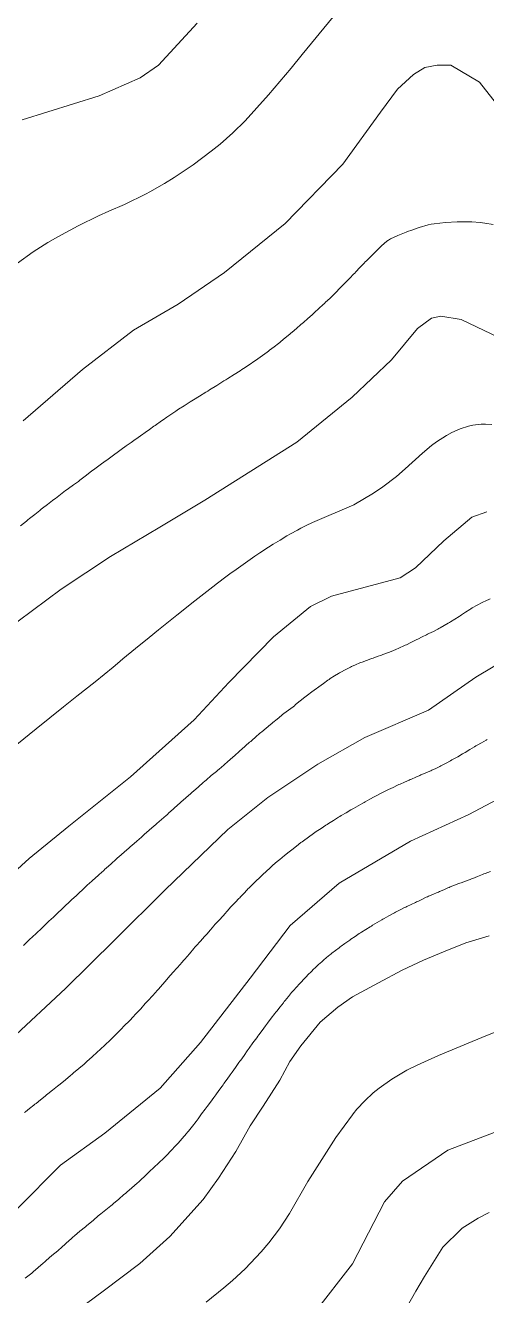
# Model space of a CAD drawing. Header units: metres. Extents: x 548946 to 557077, y 1838800 to 1845419.
# Drawn here: x 555295.1 to 555397.7, y 1841399.1 to 1841681.7 of the extents above; entities that cross this region are included whole.
import ezdxf

# ---------------------------------------------------------------- set-up
doc = ezdxf.new("R2010")
doc.units = ezdxf.units.M
doc.header["$LTSCALE"] = 28
doc.layers.add('1', color=7, linetype='Continuous', lineweight=13)
doc.layers.add('2', color=7, linetype='Continuous', lineweight=13)

msp = doc.modelspace()

# ---------------------------------------------------------------- linework, layer by layer
at = {"layer": '1'}
for points in [[(555294.58, 1841593.72), (555307.79, 1841605.13), (555319.17, 1841613.87), (555329.06, 1841619.7), (555339.37, 1841626.73), (555352.93, 1841637.61), (555365.76, 1841650.84), (555374.12, 1841662.41), (555377.91, 1841667.48), (555381.45, 1841670.78), (555383.98, 1841672.3), (555386.76, 1841672.81), (555389.79, 1841672.81), (555396.14, 1841669.07), (555401.54, 1841662.19), (555404.52, 1841658.7), (555409.85, 1841654.78), (555412.77, 1841653.63), (555417.27, 1841653.13), (555421.81, 1841654.25), (555429.91, 1841659.88), (555434.24, 1841664.77), (555441.46, 1841675.38), (555449.77, 1841685.75)], [(555333.28, 1841682.21), (555324.7, 1841672.81), (555320.64, 1841670.03), (555311.5, 1841666), (555294.37, 1841660.69)], [(555399.22, 1841637.38), (555397.34, 1841637.71), (555396.83, 1841637.78), (555396.31, 1841637.84), (555394.46, 1841637.98), (555392.44, 1841638.01), (555391.82, 1841638), (555391.17, 1841637.98), (555388.61, 1841637.85), (555386.03, 1841637.57), (555385.38, 1841637.46), (555384.75, 1841637.33), (555382.7, 1841636.76), (555380.84, 1841636.09), (555380.33, 1841635.9), (555379.82, 1841635.7), (555377.99, 1841634.98), (555376.33, 1841634.18), (555375.92, 1841633.93), (555375.53, 1841633.68), (555374.34, 1841632.67), (555373.32, 1841631.64), (555373.05, 1841631.37), (555372.79, 1841631.1), (555371.88, 1841630.2), (555370.99, 1841629.32), (555370.73, 1841629.06), (555370.48, 1841628.8), (555369.54, 1841627.83), (555368.62, 1841626.86), (555368.37, 1841626.6), (555368.12, 1841626.34), (555367.26, 1841625.46), (555366.42, 1841624.59), (555366.18, 1841624.35), (555365.95, 1841624.1), (555365.07, 1841623.2), (555364.19, 1841622.3), (555363.94, 1841622.06), (555363.7, 1841621.81), (555362.81, 1841620.95), (555361.91, 1841620.09), (555361.65, 1841619.84)], [(555361.65, 1841619.84), (555361.39, 1841619.6), (555360.41, 1841618.69), (555359.43, 1841617.79), (555359.16, 1841617.55), (555358.89, 1841617.3), (555357.92, 1841616.45), (555356.96, 1841615.6), (555356.69, 1841615.37), (555356.42, 1841615.13), (555355.44, 1841614.29), (555354.46, 1841613.46), (555354.18, 1841613.23), (555353.91, 1841613), (555352.93, 1841612.18), (555351.95, 1841611.39), (555351.68, 1841611.17), (555351.41, 1841610.96), (555350.43, 1841610.2), (555349.44, 1841609.45), (555349.17, 1841609.24), (555348.89, 1841609.03), (555347.87, 1841608.28), (555346.79, 1841607.5), (555346.48, 1841607.27), (555346.15, 1841607.05), (555344.91, 1841606.21), (555343.6, 1841605.36), (555343.23, 1841605.12), (555342.87, 1841604.88), (555341.53, 1841604.01), (555340.12, 1841603.12), (555339.71, 1841602.86), (555339.28, 1841602.59), (555337.68, 1841601.59), (555336.07, 1841600.6), (555335.65, 1841600.34), (555335.24, 1841600.08), (555333.83, 1841599.21), (555332.49, 1841598.38), (555332.12, 1841598.15), (555331.76, 1841597.92), (555330.43, 1841597.09), (555329.17, 1841596.28), (555328.85, 1841596.07), (555328.53, 1841595.87), (555327.48, 1841595.16), (555326.52, 1841594.5), (555326.26, 1841594.32), (555326.01, 1841594.14), (555325.11, 1841593.52), (555324.22, 1841592.89), (555323.96, 1841592.7), (555323.7, 1841592.52), (555322.73, 1841591.83), (555321.73, 1841591.11), (555321.46, 1841590.92), (555321.18, 1841590.72), (555320.2, 1841590.03), (555319.2, 1841589.32), (555318.91, 1841589.12), (555318.62, 1841588.91), (555317.54, 1841588.16), (555316.42, 1841587.37), (555316.11, 1841587.14), (555315.79, 1841586.91), (555314.65, 1841586.07), (555313.49, 1841585.21), (555313.17, 1841584.98), (555312.85, 1841584.75), (555311.69, 1841583.92), (555310.53, 1841583.08), (555310.2, 1841582.84), (555309.87, 1841582.59), (555308.68, 1841581.66), (555307.5, 1841580.74), (555307.18, 1841580.5), (555306.87, 1841580.26), (555305.75, 1841579.45), (555304.65, 1841578.66), (555304.34, 1841578.43), (555304.03, 1841578.2), (555302.89, 1841577.33), (555301.74, 1841576.45), (555301.43, 1841576.21), (555301.12, 1841575.97), (555300, 1841575.14), (555298.89, 1841574.3), (555298.59, 1841574.06), (555298.28, 1841573.81), (555297.15, 1841572.91), (555295.98, 1841571.96), (555295.64, 1841571.68), (555295.29, 1841571.4), (555293.98, 1841570.33)], [(555290.3, 1841546.81), (555303.02, 1841556.3), (555314.02, 1841563.56), (555324.97, 1841570.09), (555334.98, 1841576.08), (555355.46, 1841588.98), (555367.84, 1841598.99), (555376.56, 1841607.26), (555382.35, 1841614.29), (555385.48, 1841616.53), (555387.54, 1841617.01), (555392.04, 1841616.27), (555402.13, 1841611.42)], [(555397.5, 1841593), (555396.56, 1841592.99), (555394.66, 1841592.74), (555393.71, 1841592.53), (555391.83, 1841591.92), (555390, 1841591.12), (555388.82, 1841590.49), (555386.57, 1841589.06), (555385.49, 1841588.26), (555383.46, 1841586.56), (555379.63, 1841583.02), (555377.69, 1841581.31), (555374.66, 1841579.04), (555372.54, 1841577.64), (555368.15, 1841575.05), (555359, 1841571.12), (555357.59, 1841570.43), (555356.4, 1841569.82), (555355.62, 1841569.4), (555354.06, 1841568.55), (555353.28, 1841568.11), (555351.75, 1841567.2), (555350.23, 1841566.27), (555349.22, 1841565.64), (555347.23, 1841564.34), (555346.16, 1841563.62), (555344.05, 1841562.16), (555341.96, 1841560.67), (555340.57, 1841559.66), (555339.66, 1841558.98), (555337.83, 1841557.6), (555336.82, 1841556.82), (555334.79, 1841555.26), (555332.79, 1841553.68), (555328.79, 1841550.5), (555324.7, 1841547.2), (555322.66, 1841545.54), (555319.61, 1841543.04), (555316.8, 1841540.75), (555315.6, 1841539.75), (555314.6, 1841538.93), (555312.6, 1841537.3), (555310.59, 1841535.69), (555306.56, 1841532.48), (555303.54, 1841530.06), (555297.5, 1841525.2), (555293.19, 1841521.71)], [(555398.9, 1841592.88), (555397.5, 1841593)], [(555372.22, 1841540.84), (555372.48, 1841540.93), (555373.41, 1841541.27), (555374.35, 1841541.61), (555374.61, 1841541.71), (555374.88, 1841541.81), (555375.87, 1841542.19), (555376.87, 1841542.59), (555377.14, 1841542.7), (555377.41, 1841542.81), (555378.37, 1841543.23), (555379.33, 1841543.67), (555379.61, 1841543.79), (555379.88, 1841543.92), (555380.9, 1841544.41), (555381.92, 1841544.91), (555382.19, 1841545.04), (555382.46, 1841545.17), (555383.41, 1841545.64), (555384.35, 1841546.11), (555384.61, 1841546.24), (555384.88, 1841546.38), (555385.88, 1841546.89), (555386.86, 1841547.4), (555387.13, 1841547.54), (555387.39, 1841547.68), (555388.3, 1841548.18), (555389.2, 1841548.7), (555389.45, 1841548.85), (555389.71, 1841549.01), (555390.66, 1841549.6), (555391.61, 1841550.21), (555391.87, 1841550.37), (555392.13, 1841550.54), (555393.04, 1841551.14), (555393.98, 1841551.74), (555394.26, 1841551.91), (555394.54, 1841552.09), (555395.63, 1841552.73), (555396.76, 1841553.33), (555397.07, 1841553.49), (555397.38, 1841553.63), (555398.5, 1841554.09)], [(555291.92, 1841456.14), (555304, 1841467.41), (555314.98, 1841478.25), (555326.21, 1841489.42), (555340.17, 1841502.79), (555349.03, 1841509.92), (555360.16, 1841517.34), (555370.61, 1841523.24), (555384.77, 1841529.32), (555395.32, 1841536.66), (555402.7, 1841541.09)], [(555307.56, 1841489.19), (555307.84, 1841489.45), (555308.84, 1841490.39), (555309.86, 1841491.34), (555310.14, 1841491.6), (555310.42, 1841491.86), (555311.46, 1841492.78), (555312.5, 1841493.7), (555312.79, 1841493.96), (555313.09, 1841494.22), (555314.16, 1841495.2), (555315.26, 1841496.2), (555315.57, 1841496.47), (555315.88, 1841496.75), (555317.03, 1841497.74), (555318.17, 1841498.72), (555318.47, 1841498.99), (555318.78, 1841499.25), (555319.85, 1841500.19), (555320.91, 1841501.13), (555321.21, 1841501.39), (555321.51, 1841501.66), (555322.63, 1841502.63), (555323.74, 1841503.59), (555324.04, 1841503.85), (555324.34, 1841504.11), (555325.37, 1841505.02), (555326.39, 1841505.92), (555326.67, 1841506.17), (555326.96, 1841506.43), (555328.01, 1841507.37), (555329.08, 1841508.34), (555329.38, 1841508.61), (555329.69, 1841508.87), (555330.8, 1841509.85), (555331.91, 1841510.83), (555332.21, 1841511.1), (555332.51, 1841511.37), (555333.59, 1841512.32), (555334.68, 1841513.28), (555334.98, 1841513.55), (555335.3, 1841513.81), (555336.45, 1841514.79), (555337.59, 1841515.74), (555337.89, 1841516), (555338.19, 1841516.25), (555339.21, 1841517.14), (555340.2, 1841518), (555340.47, 1841518.23), (555340.74, 1841518.47), (555341.69, 1841519.3), (555342.64, 1841520.13), (555342.9, 1841520.35), (555343.16, 1841520.58), (555344.09, 1841521.4), (555344.99, 1841522.2), (555345.24, 1841522.41), (555345.48, 1841522.63), (555346.33, 1841523.39), (555347.2, 1841524.15), (555347.45, 1841524.36), (555347.7, 1841524.57), (555348.66, 1841525.35), (555349.64, 1841526.14), (555349.91, 1841526.36), (555350.17, 1841526.58), (555351.11, 1841527.37), (555352.05, 1841528.16), (555352.32, 1841528.38), (555352.6, 1841528.59), (555353.61, 1841529.35), (555354.65, 1841530.13), (555354.94, 1841530.35), (555355.23, 1841530.58), (555356.26, 1841531.41), (555357.28, 1841532.24), (555357.56, 1841532.47), (555357.84, 1841532.68), (555358.84, 1841533.43), (555359.85, 1841534.15), (555360.12, 1841534.36), (555360.4, 1841534.56), (555361.41, 1841535.3), (555362.4, 1841536.01), (555362.67, 1841536.19), (555362.93, 1841536.37), (555363.86, 1841536.97), (555364.77, 1841537.52), (555365.02, 1841537.66), (555365.28, 1841537.81), (555366.22, 1841538.32), (555367.16, 1841538.79), (555367.42, 1841538.92), (555367.67, 1841539.04), (555368.58, 1841539.47), (555369.5, 1841539.86), (555369.76, 1841539.96), (555370.02, 1841540.07), (555370.98, 1841540.41), (555371.95, 1841540.75), (555372.22, 1841540.84)], [(555374.3, 1841510.87), (555375.33, 1841511.4), (555375.61, 1841511.54), (555375.89, 1841511.68), (555376.91, 1841512.18), (555377.92, 1841512.66), (555378.2, 1841512.79), (555378.48, 1841512.92), (555379.49, 1841513.37), (555380.48, 1841513.81), (555380.74, 1841513.93), (555381.01, 1841514.04), (555381.95, 1841514.45), (555382.85, 1841514.83), (555383.1, 1841514.94), (555383.34, 1841515.04), (555384.21, 1841515.41), (555385.07, 1841515.78), (555385.31, 1841515.89), (555385.55, 1841515.99), (555386.43, 1841516.4), (555387.32, 1841516.84), (555387.58, 1841516.97), (555387.83, 1841517.1), (555388.76, 1841517.59), (555389.72, 1841518.12), (555389.99, 1841518.27), (555390.27, 1841518.42), (555391.3, 1841519), (555392.35, 1841519.61), (555392.64, 1841519.78), (555392.94, 1841519.95), (555393.99, 1841520.6), (555395.04, 1841521.22), (555395.32, 1841521.39), (555395.61, 1841521.56), (555396.62, 1841522.12), (555397.62, 1841522.66), (555397.89, 1841522.82)], [(555405.11, 1841512.12), (555393.81, 1841506.12), (555380.78, 1841500.18), (555364.88, 1841490.87), (555354, 1841481.48), (555345.14, 1841469.75), (555334.02, 1841455.44), (555325.1, 1841445.29), (555312.73, 1841435.28), (555302.86, 1841428.16), (555293.31, 1841418.5)], [(555312.84, 1841454.89), (555313.95, 1841455.93), (555314.24, 1841456.22), (555314.54, 1841456.51), (555315.57, 1841457.55), (555316.58, 1841458.59), (555316.86, 1841458.88), (555317.15, 1841459.17), (555318.16, 1841460.2), (555319.18, 1841461.25), (555319.46, 1841461.55), (555319.74, 1841461.85), (555320.75, 1841462.95), (555321.77, 1841464.08), (555322.05, 1841464.4), (555322.34, 1841464.71), (555323.41, 1841465.87), (555324.49, 1841467.05), (555324.78, 1841467.38), (555325.08, 1841467.72), (555326.16, 1841468.97), (555327.25, 1841470.23), (555327.55, 1841470.58), (555327.85, 1841470.92), (555328.94, 1841472.13), (555330, 1841473.33), (555330.29, 1841473.65), (555330.58, 1841473.98), (555331.58, 1841475.16), (555332.55, 1841476.3), (555332.82, 1841476.61), (555333.08, 1841476.91), (555334.04, 1841477.97), (555334.96, 1841478.99), (555335.2, 1841479.26), (555335.44, 1841479.53), (555336.25, 1841480.49), (555337.03, 1841481.4), (555337.24, 1841481.65), (555337.46, 1841481.89), (555338.25, 1841482.74), (555339.01, 1841483.56), (555339.21, 1841483.78), (555339.4, 1841484), (555340.06, 1841484.75), (555340.72, 1841485.5), (555340.91, 1841485.71), (555341.1, 1841485.91), (555341.83, 1841486.67), (555342.57, 1841487.43), (555342.78, 1841487.64), (555342.98, 1841487.85), (555343.68, 1841488.6), (555344.41, 1841489.36), (555344.61, 1841489.58), (555344.82, 1841489.79), (555345.62, 1841490.59), (555346.45, 1841491.4), (555346.69, 1841491.63), (555346.93, 1841491.86), (555347.82, 1841492.7), (555348.73, 1841493.55), (555348.98, 1841493.78), (555349.24, 1841494.02), (555350.18, 1841494.85), (555351.14, 1841495.69), (555351.42, 1841495.92), (555351.7, 1841496.16), (555352.74, 1841497.02), (555353.8, 1841497.87), (555354.09, 1841498.09), (555354.37, 1841498.32), (555355.39, 1841499.11), (555356.42, 1841499.88), (555356.71, 1841500.1), (555357, 1841500.32), (555358.1, 1841501.12), (555359.21, 1841501.91), (555359.52, 1841502.12), (555359.82, 1841502.33), (555360.89, 1841503.05), (555361.96, 1841503.76), (555362.26, 1841503.95), (555362.56, 1841504.14), (555363.66, 1841504.84), (555364.76, 1841505.52), (555365.06, 1841505.71), (555365.36, 1841505.89), (555366.44, 1841506.53), (555367.5, 1841507.15), (555367.8, 1841507.32), (555368.09, 1841507.49), (555369.14, 1841508.09), (555370.17, 1841508.67), (555370.45, 1841508.82), (555370.73, 1841508.98), (555371.73, 1841509.52), (555372.72, 1841510.04), (555373, 1841510.19), (555373.28, 1841510.34), (555374.3, 1841510.87)], [(555294.63, 1841477.01), (555295.78, 1841478.09), (555296.91, 1841479.16), (555297.22, 1841479.46), (555297.53, 1841479.75), (555298.63, 1841480.8), (555299.71, 1841481.83), (555300, 1841482.1), (555300.29, 1841482.38), (555301.31, 1841483.33), (555302.32, 1841484.27), (555302.59, 1841484.53), (555302.87, 1841484.8), (555303.88, 1841485.76), (555304.86, 1841486.7), (555305.13, 1841486.95), (555305.4, 1841487.2), (555306.35, 1841488.07), (555307.3, 1841488.95), (555307.56, 1841489.19)], [(555304.65, 1841394.38), (555312.4, 1841400.08), (555320.52, 1841406.27), (555327.23, 1841412.27), (555334.66, 1841420.52), (555338.09, 1841425.25), (555341.93, 1841431.19), (555345.09, 1841436.89), (555347.99, 1841441.27), (555351.71, 1841447.04), (555353.92, 1841451.19), (555356.35, 1841454.66), (555360.72, 1841459.94), (555364.6, 1841463.29), (555367.9, 1841465.57), (555373.67, 1841468.73), (555378.92, 1841471.54), (555383.67, 1841473.71), (555388.17, 1841475.57), (555393.08, 1841477.62), (555398.34, 1841479.14)], [(555335.28, 1841397.66), (555339.26, 1841400.82), (555341.18, 1841402.48), (555343.97, 1841405.08), (555347.58, 1841408.86), (555349.27, 1841410.85), (555351.62, 1841413.98), (555353.84, 1841417.41), (555357.97, 1841424.5), (555359.99, 1841427.79), (555364.17, 1841434.27), (555367.89, 1841439.35), (555368.06, 1841439.57), (555368.87, 1841440.56), (555370.61, 1841442.45), (555372.49, 1841444.21), (555373.82, 1841445.3), (555376.61, 1841447.29), (555379.97, 1841449.25), (555382.29, 1841450.41), (555387.02, 1841452.55), (555397.56, 1841456.93), (555401.35, 1841458.39)], [(555294.85, 1841439.82), (555295.09, 1841440.02), (555296, 1841440.73), (555296.93, 1841441.47), (555297.19, 1841441.68), (555297.46, 1841441.89), (555298.45, 1841442.7), (555299.47, 1841443.52), (555299.76, 1841443.75), (555300.05, 1841443.98), (555301.12, 1841444.82), (555302.22, 1841445.68), (555302.53, 1841445.93), (555302.84, 1841446.18), (555303.98, 1841447.13), (555305.14, 1841448.1), (555305.47, 1841448.37), (555305.79, 1841448.64), (555306.96, 1841449.61), (555308.14, 1841450.6), (555308.46, 1841450.88), (555308.78, 1841451.17), (555309.94, 1841452.21), (555311.08, 1841453.27), (555311.71, 1841453.85), (555312.84, 1841454.89)], [(555359.35, 1841395.2), (555367.88, 1841406.17), (555375.04, 1841419.98), (555379, 1841424.55), (555389.1, 1841431.5), (555402.52, 1841436.62)], [(555378.11, 1841393.29), (555381.95, 1841400.07), (555383.91, 1841403.38), (555387.97, 1841409.92), (555392.04, 1841413.92), (555392.32, 1841414.12), (555395.84, 1841416.34), (555398.31, 1841417.63)]]:
    msp.add_lwpolyline(points, dxfattribs=at)
at = {"layer": '2'}
for points in [[(555354.23, 1841672.15), (555356.66, 1841675.19), (555363.57, 1841683.58)], [(555293.32, 1841628.82), (555296.8, 1841631.3), (555300.06, 1841633.38), (555302.28, 1841634.68), (555306.81, 1841637.13), (555311.35, 1841639.35), (555313.65, 1841640.39), (555317.15, 1841641.86), (555321.93, 1841644.22), (555322.74, 1841644.66), (555326.03, 1841646.55), (555328.18, 1841647.88), (555332.39, 1841650.7), (555336.45, 1841653.69), (555338.42, 1841655.27), (555341.26, 1841657.76), (555344.01, 1841660.47), (555349.21, 1841666.22), (555354.23, 1841672.15)], [(555397.77, 1841573.47), (555394.42, 1841572.29), (555388.19, 1841567.01), (555381.89, 1841561), (555378.46, 1841558.82), (555363.22, 1841554.74), (555358.53, 1841552.39), (555350.3, 1841545.66), (555340.38, 1841535.52), (555332.66, 1841527.24), (555318.47, 1841514.56), (555304.78, 1841503.52), (555295.92, 1841496.38), (555284.71, 1841486.23)], [(555369.65, 1841479.81), (555369.91, 1841479.98), (555370.85, 1841480.57), (555371.81, 1841481.17), (555372.08, 1841481.33), (555372.35, 1841481.5), (555373.36, 1841482.12), (555374.38, 1841482.72), (555374.66, 1841482.88), (555374.94, 1841483.04), (555375.94, 1841483.58), (555376.94, 1841484.1), (555377.21, 1841484.24), (555377.49, 1841484.39), (555378.48, 1841484.91), (555379.46, 1841485.42), (555379.72, 1841485.55), (555379.99, 1841485.69), (555380.94, 1841486.14), (555381.87, 1841486.57), (555382.13, 1841486.69), (555382.39, 1841486.82), (555383.34, 1841487.27), (555384.29, 1841487.72), (555384.55, 1841487.84), (555384.82, 1841487.96), (555385.77, 1841488.38), (555386.72, 1841488.78), (555386.99, 1841488.9), (555387.25, 1841489.01), (555388.19, 1841489.42), (555389.13, 1841489.82), (555389.39, 1841489.92), (555389.65, 1841490.03), (555390.58, 1841490.4), (555391.53, 1841490.76), (555391.79, 1841490.86), (555392.06, 1841490.96), (555393.06, 1841491.34), (555394.09, 1841491.72), (555394.38, 1841491.83), (555394.66, 1841491.94), (555395.72, 1841492.36), (555396.81, 1841492.79), (555397.13, 1841492.91), (555397.44, 1841493.03), (555398.62, 1841493.47)], [(555317, 1841421.59), (555317.32, 1841421.86), (555317.64, 1841422.14), (555318.8, 1841423.12), (555319.97, 1841424.13), (555320.3, 1841424.42), (555320.63, 1841424.72), (555321.82, 1841425.85), (555323, 1841426.99), (555323.33, 1841427.3), (555323.65, 1841427.6), (555324.8, 1841428.65), (555325.91, 1841429.69), (555326.21, 1841429.99), (555326.51, 1841430.28), (555327.53, 1841431.37), (555328.51, 1841432.45), (555329.05, 1841433.05), (555330, 1841434.1), (555330.92, 1841435.15), (555331.17, 1841435.44), (555331.41, 1841435.73), (555332.25, 1841436.8), (555333.06, 1841437.87), (555333.28, 1841438.17), (555333.51, 1841438.46), (555334.29, 1841439.53), (555335.07, 1841440.58), (555335.29, 1841440.86), (555335.5, 1841441.15), (555336.27, 1841442.18), (555337.03, 1841443.2), (555337.24, 1841443.48), (555337.44, 1841443.76), (555338.16, 1841444.75), (555338.86, 1841445.74), (555339.06, 1841446.01), (555339.26, 1841446.28), (555339.97, 1841447.25), (555340.69, 1841448.23), (555340.9, 1841448.51), (555341.1, 1841448.8), (555341.86, 1841449.87), (555342.61, 1841450.94), (555342.82, 1841451.24), (555343.02, 1841451.53), (555343.74, 1841452.55), (555344.47, 1841453.6), (555344.68, 1841453.9), (555344.9, 1841454.2), (555345.73, 1841455.35), (555346.56, 1841456.49), (555346.79, 1841456.8), (555347, 1841457.1), (555347.77, 1841458.13), (555348.52, 1841459.15), (555348.74, 1841459.44), (555348.95, 1841459.73), (555349.77, 1841460.81), (555350.58, 1841461.86), (555350.8, 1841462.14), (555351.02, 1841462.42), (555351.77, 1841463.36), (555352.51, 1841464.26), (555352.71, 1841464.51), (555352.91, 1841464.76), (555353.62, 1841465.65), (555354.33, 1841466.51), (555354.52, 1841466.74), (555354.72, 1841466.96), (555355.41, 1841467.72), (555356.09, 1841468.45), (555356.27, 1841468.64), (555356.45, 1841468.84), (555357.07, 1841469.53), (555357.69, 1841470.2), (555357.86, 1841470.38), (555358.03, 1841470.56), (555358.66, 1841471.17), (555359.3, 1841471.78), (555359.48, 1841471.95), (555359.66, 1841472.12), (555360.34, 1841472.75), (555361.03, 1841473.37), (555361.22, 1841473.54), (555361.41, 1841473.71), (555362.12, 1841474.32), (555362.86, 1841474.93), (555363.07, 1841475.1), (555363.29, 1841475.27), (555364.1, 1841475.89), (555364.92, 1841476.51), (555365.15, 1841476.68), (555365.38, 1841476.85), (555366.2, 1841477.45), (555367.05, 1841478.05), (555367.29, 1841478.22), (555367.53, 1841478.39), (555368.45, 1841479.02), (555369.39, 1841479.64), (555369.65, 1841479.81)], [(555295.06, 1841403.01), (555296.18, 1841403.87), (555296.49, 1841404.12), (555296.8, 1841404.38), (555297.91, 1841405.35), (555299.06, 1841406.37), (555299.39, 1841406.66), (555299.73, 1841406.95), (555300.99, 1841408.01), (555302.27, 1841409.08), (555302.62, 1841409.38), (555302.96, 1841409.68), (555304.15, 1841410.76), (555305.33, 1841411.82), (555305.66, 1841412.12), (555306, 1841412.4), (555307.22, 1841413.43), (555308.44, 1841414.42), (555308.76, 1841414.69), (555309.08, 1841414.96), (555310.2, 1841415.91), (555311.28, 1841416.83), (555311.59, 1841417.08), (555311.89, 1841417.32), (555312.98, 1841418.19), (555314.09, 1841419.08), (555314.4, 1841419.34), (555314.71, 1841419.6), (555315.85, 1841420.58), (555317, 1841421.59)]]:
    msp.add_lwpolyline(points, dxfattribs=at)

doc.saveas('drawing.dxf')
